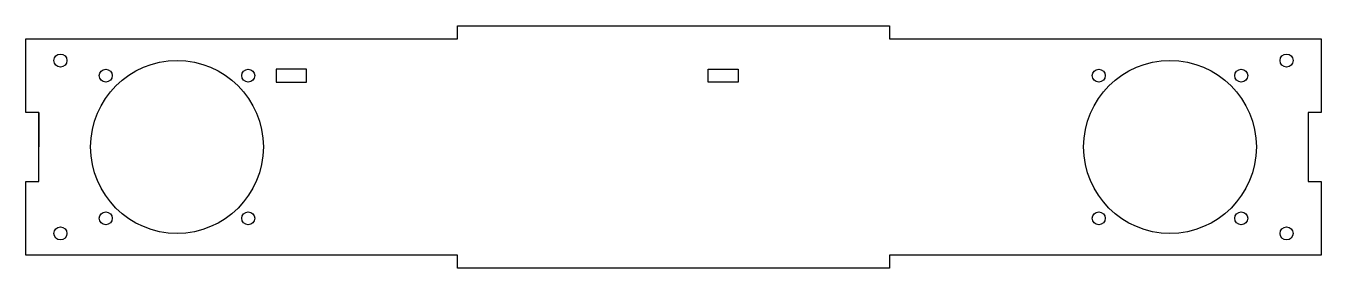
# Model space of a CAD drawing. Header units: millimetres. Extents: x 5210 to 5510, y 1192 to 1248.
import ezdxf

# ---------------------------------------------------------------- set-up
doc = ezdxf.new("R2010")
doc.units = ezdxf.units.MM

msp = doc.modelspace()

# ---------------------------------------------------------------- linework, layer by layer
for p, q in [((5310.1, 1244.75), (5310.1, 1247.75)), ((5310.1, 1247.75), (5410.1, 1247.75)), ((5310.1, 1247.75), (5360.1, 1247.75)), ((5410.1, 1247.75), (5410.1, 1244.75)), ((5210.1, 1244.75), (5310.1, 1244.75)), ((5210.1, 1227.75), (5210.1, 1244.75)), ((5210.1, 1244.75), (5223.82, 1244.75)), ((5410.1, 1244.75), (5510.1, 1244.75)), ((5510.1, 1244.75), (5510.1, 1227.75)), ((5268.1, 1237.75), (5268.1, 1234.75)), ((5275.1, 1237.75), (5268.1, 1237.75)), ((5275.1, 1234.75), (5275.1, 1237.75)), ((5368.1, 1237.75), (5375.1, 1237.75)), ((5368.1, 1234.75), (5368.1, 1237.75)), ((5375.1, 1237.75), (5375.1, 1234.75)), ((5268.1, 1234.75), (5275.1, 1234.75)), ((5375.1, 1234.75), (5368.1, 1234.75)), ((5213.1, 1227.75), (5210.1, 1227.75)), ((5213.1, 1211.75), (5213.1, 1227.75)), ((5213.1, 1227.75), (5213.1, 1219.75)), ((5510.1, 1227.75), (5507.1, 1227.75)), ((5507.1, 1227.75), (5507.1, 1211.75)), ((5210.1, 1194.75), (5210.1, 1211.75)), ((5210.1, 1211.75), (5213.1, 1211.75)), ((5507.1, 1211.75), (5510.1, 1211.75)), ((5510.1, 1211.75), (5510.1, 1194.75)), ((5310.1, 1194.75), (5210.1, 1194.75)), ((5310.1, 1191.75), (5310.1, 1194.75)), ((5510.1, 1194.75), (5410.1, 1194.75)), ((5410.1, 1194.75), (5410.1, 1191.75)), ((5410.1, 1191.75), (5310.1, 1191.75))]:
    msp.add_line(p, q)
for centre, radius in [((5218.1, 1239.75), 1.5), ((5245.1, 1219.75), 20), ((5475.1, 1219.75), 20), ((5502.1, 1239.75), 1.5), ((5228.6, 1236.25), 1.5), ((5261.6, 1236.25), 1.5), ((5458.6, 1236.25), 1.5), ((5491.6, 1236.25), 1.5), ((5228.6, 1203.25), 1.5), ((5261.6, 1203.25), 1.5), ((5458.6, 1203.25), 1.5), ((5491.6, 1203.25), 1.5), ((5218.1, 1199.75), 1.5), ((5502.1, 1199.75), 1.5)]:
    msp.add_circle(centre, radius)

doc.saveas('drawing.dxf')
